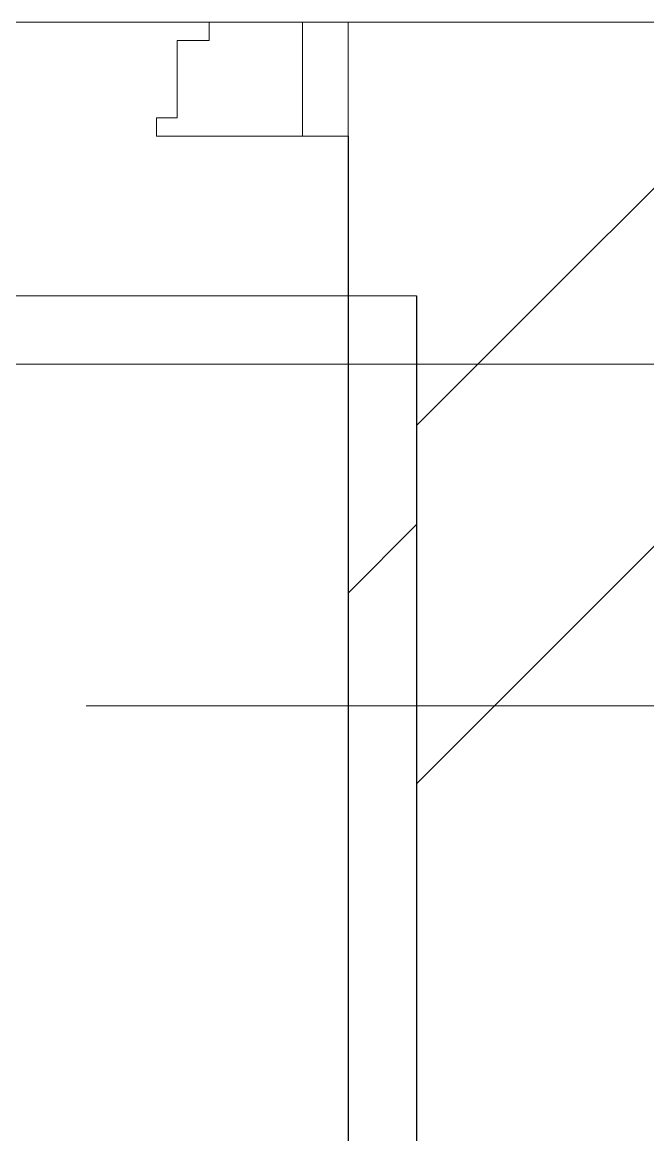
# Model space of a CAD drawing. Header units: millimetres. Extents: x -88595 to 880822, y -1054509 to -148035.
# Drawn here: x 194740.3 to 195014.8, y -277040.1 to -276551.9 of the extents above; entities that cross this region are included whole.
import ezdxf

# ---------------------------------------------------------------- set-up
doc = ezdxf.new("R2010")
doc.units = ezdxf.units.MM
doc.linetypes.add('ADSK_Линия сетки', pattern=[25, 20, -2.5, 0, -2.5])
doc.linetypes.add('ADSK_Сверху', pattern=[4.5, 3, -1.5])
for name, color, linetype, lineweight in [('Двери', 7, 'Continuous', 9), ('Линии', 7, 'Continuous', 9), ('Оборудование', 7, 'Continuous', 18), ('Оси', 7, 'Continuous', 9), ('Стены наружные', 7, 'Continuous', 18), ('Стены штриховка', 7, 'Continuous', 9)]:
    doc.layers.add(name, color=color, linetype=linetype, lineweight=lineweight)

# ---------------------------------------------------------------- blocks, each defined once
blk = doc.blocks.new('1 этаж')
at = {"layer": 'Двери'}
for p, q in [((230951.71, 651762.6), (230951.71, 651754.6)), ((230992.71, 651762.6), (230951.71, 651762.6)), ((231012.71, 651762.6), (230992.71, 651762.6)), ((230992.71, 651762.6), (230992.71, 651712.6)), ((230992.71, 651712.6), (230992.71, 651762.6)), ((231012.71, 651712.6), (231012.71, 651762.6)), ((230951.71, 651754.6), (230937.71, 651754.6)), ((230937.71, 651754.6), (230937.71, 651720.6)), ((230937.71, 651720.6), (230928.71, 651720.6)), ((230928.71, 651720.6), (230928.71, 651712.6)), ((230928.71, 651712.6), (230992.71, 651712.6)), ((230992.71, 651712.6), (231012.71, 651712.6))]:
    blk.add_line(p, q, dxfattribs=at)
at = {"layer": 'Линии', "linetype": 'ADSK_Сверху', "ltscale": 100}
for p, q in [((232997.71, 651762.6), (199787.71, 651762.6)), ((232997.71, 651462.6), (199787.71, 651462.6))]:
    blk.add_line(p, q, dxfattribs=at)
at = {"layer": 'Оси', "linetype": 'ADSK_Линия сетки', "ltscale": 100}
blk.add_line((252460.01, 651612.6), (175520.43, 651612.6), dxfattribs=at)
at = {"layer": 'Стены наружные'}
for p, q in [((229943.71, 651762.6), (230951.71, 651762.6)), ((231012.71, 651642.6), (229882.71, 651642.6))]:
    blk.add_line(p, q, dxfattribs=at)
at = {"layer": 'Стены наружные', "linetype": 'Continuous', "lineweight": 9}
for p, q in [((231099.69, 651642.6), (231192.71, 651735.62)), ((231042.71, 651585.62), (231099.69, 651642.6)), ((231042.71, 651428.47), (231162.71, 651548.47)), ((231012.71, 651512.14), (231042.71, 651542.14))]:
    blk.add_line(p, q, dxfattribs=at)
at = {"layer": 'Стены наружные', "lineweight": 30}
for p, q in [((231012.71, 651712.6), (231012.71, 650767.6)), ((231042.71, 651642.6), (231042.71, 650797.6))]:
    blk.add_line(p, q, dxfattribs=at)
at = {"layer": 'Стены штриховка'}
for p, q in [((231192.71, 651762.6), (231012.71, 651762.6)), ((231012.71, 651642.6), (231042.71, 651642.6))]:
    blk.add_line(p, q, dxfattribs=at)

msp = doc.modelspace()

# ---------------------------------------------------------------- block references
at = {"layer": 'Оборудование', "color": 5, "true_color": 0x0000ff}
msp.add_blockref('1 этаж', (-36129.46, -928314.54), dxfattribs=at)

doc.saveas('drawing.dxf')
